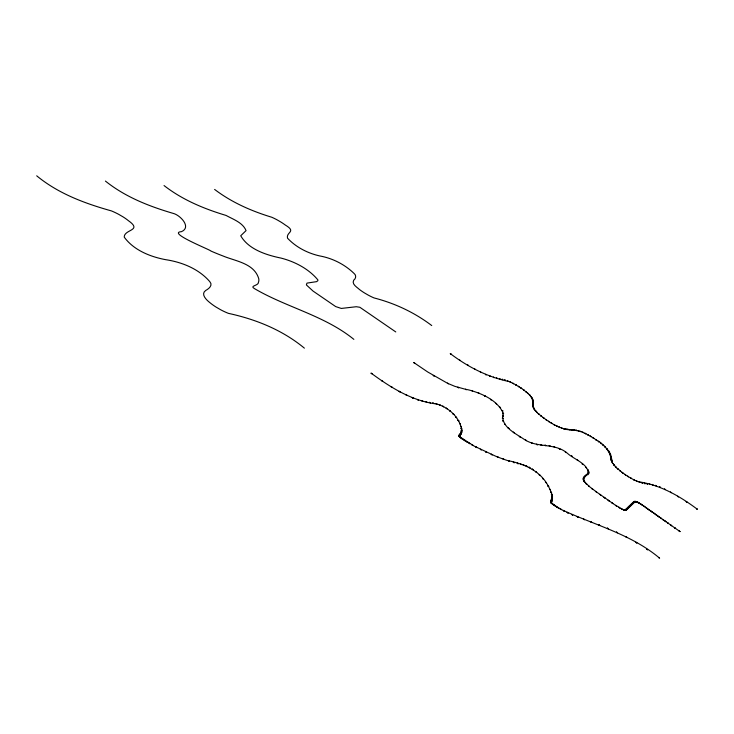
<?xml version="1.0" encoding="UTF-8"?>
<svg xmlns="http://www.w3.org/2000/svg" width="734" height="734" viewBox="0 0 734 734"><rect width="100%" height="100%" fill="white"/><g stroke="black" fill="none" stroke-linecap="round" stroke-linejoin="round"><path stroke-width="1.1" d="M461.98 438.537L459.053 436.335L474.136 446.079L495.349 456.062A92.888 28.241 31.4 0 0 507.433 460.512C523.929 463.75 540.802 470.788 548.656 486.835A70.785 23.46 32.4 0 1 551.399 493.11C554.445 496.285 548.481 502.524 552.931 504.405M371.514 373.441C391.002 387.726 412.37 401.103 436.849 404.021C448.621 407.453 459.713 417.288 461.613 429.785C463.154 432.39 457.86 435.124 460.071 436.886M591.622 522.406L590.732 521.819M590.778 521.672L591.705 522.296M503.992 459.53L503.111 458.989M583.558 519.011L584.484 519.635M584.402 519.736L583.493 519.112M503.157 458.86L504.056 459.429M498.083 457.328L497.202 456.768M577.227 516.598L578.153 517.222M578.089 517.323L577.163 516.699M497.257 456.658L498.157 457.227M572.658 515.121L571.74 514.534M492.11 454.887L491.229 454.328M571.795 514.396L572.722 515.02M417.462 399.452L418.343 399.966M418.27 400.076L417.417 399.571M491.294 454.218L492.193 454.796M568.015 513.094L567.153 512.46M413.058 398.186L412.196 397.672M486.376 452.364L485.541 451.805M567.217 512.36L568.144 512.983M412.26 397.562L413.141 398.076M485.596 451.694L486.495 452.254M564.253 511.231L563.345 510.625M563.409 510.506L564.336 511.13M407.021 395.534L406.159 395.03M481.21 449.905L480.394 449.382M561.226 509.625L551.684 503.258M406.214 394.901L407.095 395.424M480.44 449.236L481.339 449.786M558.831 508.286L557.913 507.662L558.913 508.185M556.987 507.185L556.078 506.579M476.742 447.602L475.871 447.061M555.555 506.286L554.656 505.698M556.143 506.46L557.069 507.084M475.926 446.933L476.825 447.492M554.464 505.533L553.62 504.717L554.537 505.442M554.721 505.561L555.647 506.185M399.195 391.295L400.085 391.818M399.993 391.919L399.14 391.424M472.916 445.529L472.045 444.988M472.109 444.859L473.008 445.41M552.005 503.588L551.564 503.496M552.069 503.68L553.601 504.689M469.751 443.731L468.934 443.208M550.72 502.249L551.555 502.597M550.656 502.386L552.482 503.863M551.408 502.432L550.748 501.983L551.197 502.368M550.83 502.597L551.803 503.12M468.98 443.061L469.879 443.62M550.757 501.102L551.757 501.432M551.867 500.955L551.014 500.359M550.665 501.423L551.583 502.047M550.619 501.707L551.436 502.148L550.995 501.946M551.592 501.817L550.702 501.239M467.329 442.253L466.457 441.712M551.078 500.239L551.996 500.863M552.115 500.349L551.216 499.744M550.904 500.716L551.821 501.34M391.873 387.194L391.02 386.69M465.374 441.051L464.539 440.492M466.521 441.584L467.42 442.134M551.482 498.826L552.399 499.441M551.28 499.634L552.197 500.249M552.307 499.542L551.418 498.936M391.084 386.57L391.965 387.084M463.888 440.079L463.062 439.538M464.604 440.382L465.503 440.932M551.629 497.753L552.546 498.358M552.463 498.459L551.564 497.863M462.741 439.29L461.842 438.648L462.87 439.18M463.126 439.409L464.026 439.969M552.436 497.019L551.592 496.423M461.218 438.115L461.824 438.648M551.656 496.312L552.564 496.918M659.627 558.189L658.71 557.546L659.279 557.647M459.989 436.987L460.411 437.207M460.227 437.308L460.686 437.675M551.408 494.432L552.317 495.037M552.225 495.129L551.344 494.542M459.897 436.611L458.933 436.051L459.979 436.739M458.878 435.739L459.823 436.143M459.218 436.326L459.75 436.482M382.561 381.185L381.698 380.698M459.346 434.84L460.42 435.152M460.677 434.712L459.869 434.216M459.145 435.124L460.034 435.675M459.007 435.363L459.961 435.776M458.952 435.51L459.759 436.024M460.099 435.501L459.273 434.941M458.952 435.849L459.787 436.446M550.757 492.046L551.665 492.652L550.702 492.184M381.753 380.561L382.625 381.065M459.915 434.06L460.805 434.611M461.035 434.143L460.236 433.647M459.603 434.491L460.493 435.042M461.796 432.317L460.943 431.812M460.658 432.711L461.539 433.262M460.273 433.482L461.163 434.033M461.447 433.363L460.594 432.831M550.372 489.853L549.555 489.312M460.998 431.665L461.879 432.216M549.601 489.156L550.5 489.743M461.2 430.262L462.081 430.812M461.952 430.913L461.163 430.427M461.915 429.087L461.071 428.573M647.498 549.803L646.599 549.16L647.581 549.711M461.126 428.436L462.007 428.977M547.858 485.807L548.748 486.394M548.665 486.504L547.793 485.936M461.447 426.793L460.594 426.289M371.89 373.753L371.046 373.248M460.64 426.151L461.521 426.693M371.11 373.138L371.982 373.634M546.316 482.825L545.435 482.275M545.5 482.146L546.38 482.724M459.64 423.417L460.512 423.958L459.576 423.536M636.745 543.004L635.864 542.408M458.823 420.949L457.979 420.454M542.591 478.384L543.472 478.963M543.38 479.063L542.527 478.513M635.919 542.27L636.837 542.912M458.025 420.316L458.888 420.839M456.557 417.646L455.741 417.169M540.031 475.476L539.224 474.926M455.786 417.013L456.64 417.527M539.279 474.806L540.16 475.375M626.753 537.407L625.909 536.793M625.974 536.673L626.891 537.316M453.759 414.361L452.915 413.848M536.591 472.32L535.728 471.751M452.979 413.737L453.823 414.242M535.802 471.65L536.673 472.219M533.132 469.751L532.288 469.2M450.465 411.334L449.703 410.866M532.343 469.081L533.223 469.65M617.331 532.737L616.459 532.159M449.749 410.719L450.593 411.224M529.829 467.797L529.021 467.246M616.514 532.012L617.422 532.645M529.086 467.127L529.957 467.696M446.3 408.15L447.144 408.664M447.061 408.774L446.254 408.297M526.085 465.732L526.957 466.301M526.865 466.402L526.03 465.87M521.333 464.631L520.461 464.081M523.324 464.75L524.195 465.31M524.104 465.411L523.259 464.861M607.431 528.058L608.339 528.7M608.247 528.792L607.367 528.186M442.804 406.131L443.648 406.636M443.565 406.755L442.749 406.26M518.103 463.815L517.241 463.264M520.525 463.961L521.397 464.53M440.152 405.269L439.336 404.773M514.112 462.769L513.314 462.236M517.305 463.145L518.176 463.714M436.858 404.232L436.042 403.755M439.391 404.645L440.235 405.159M513.378 462.099L514.259 462.677M599.568 525.388L598.742 524.81M433.62 403.498L432.803 403.021M436.097 403.608L436.941 404.122M508.634 460.686L509.515 461.264M509.414 461.365L508.561 460.805M598.806 524.654L599.706 525.278M426.72 402.241L425.894 401.746M429.528 402.278L430.381 402.782M430.289 402.902L429.482 402.434M432.858 402.874L433.702 403.388M422.711 401.36L421.931 400.883M425.959 401.617L426.812 402.131M421.995 400.736L422.848 401.25M618.79 507.286L619.652 507.864M619.524 507.956L618.744 507.414M616.441 506.01L615.661 505.469M615.716 505.341L616.569 505.919M612.138 502.937L612.991 503.515M612.862 503.607L612.092 503.074M608.211 500.221L609.055 500.781M608.981 500.891L608.183 500.395M520.094 436.987L519.314 436.51M519.36 436.372L520.177 436.886M604.844 497.982L604.027 497.441M604.082 497.313L604.917 497.872M513.378 432.188L514.185 432.684M514.103 432.803L513.323 432.308M599.871 494.331L600.706 494.89M600.586 494.991L599.816 494.459M596.458 492.037L595.687 491.486M595.751 491.376L596.586 491.936M508.249 427.913L509.047 428.408M508.974 428.518L508.212 428.06M591.907 488.532L592.677 489.193L591.843 488.642M504.552 423.968L505.35 424.454M505.267 424.564L504.524 424.133M588.54 485.871L589.374 486.422M589.246 486.523L588.475 485.972M585.851 483.449L586.686 484M586.594 484.11L585.796 483.568M502.726 420.692L503.524 421.178M503.441 421.298L502.689 420.839M414.6 363.147L413.848 362.706M584.025 481.357L584.86 481.908M584.769 482.009L589.173 486.403L596.347 491.863L614.936 504.9L623.349 509.735L625.9 509.818L634.029 502.084L636.25 501.909M413.903 362.587L414.673 363.027M502.368 418.004L503.157 418.49M503.084 418.6L502.331 418.151M583.181 479.623L584.007 480.164M583.943 480.265L583.117 479.742M583.842 478.834C582.704 478.274 585.337 483.201 583.97 481.476M502.671 415.6L503.46 416.086M584.42 477.632L583.668 477.109M583.145 478.192L583.97 478.733M584.723 475.962L585.539 476.504M585.457 476.595L584.659 476.082M583.723 476.999L584.548 477.54M585.925 475.017L586.741 475.549M586.613 475.65L585.879 475.146M588.787 473.632L588.017 473.136M587.145 474.081L587.952 474.614M587.87 474.714L587.108 474.228M588.062 473.008L588.87 473.54M679.234 530.966L680.069 531.544M577.355 460.025L578.144 460.53L577.319 460.172M675.372 528.397L674.574 527.847M674.619 527.728L675.445 528.296M485.128 396.176L484.394 395.727L485.211 396.066M670.83 525.067L671.656 525.636M671.573 525.727L670.784 525.205M571.557 455.906L572.346 456.41M572.263 456.52L571.52 456.053M478.77 393.094L478.036 392.662M667.701 522.865L668.527 523.434M668.463 523.535L667.646 522.984M478.091 392.525L478.843 392.984M665.077 521.03L665.903 521.59M665.839 521.691L665.013 521.122M471.843 390.451L472.604 390.91M472.476 391.011L471.779 390.561M565.391 452.016L566.171 452.52M566.088 452.621L565.336 452.135M663.545 520.094L662.756 519.553M465.549 389.148L466.31 389.607M466.191 389.717C464.393 389.038 468.191 389.708 469.778 390.194C482.532 393.763 497.487 400.415 503.175 413.068C499.808 426.417 515.424 433.289 524.342 439.455C537.517 448.291 555.097 442.565 567.547 453.401C573.392 459.034 589.494 464.292 588.007 473.916C585.952 474.127 584.062 479.293 583.08 478.293M661.49 518.644L660.692 518.085L661.573 518.553M662.811 519.433L663.628 520.002M457.943 387.24L458.704 387.699M458.622 387.809L457.878 387.35M559.345 448.768L560.125 449.263M559.996 449.364L559.299 448.905M659.572 517.305L658.783 516.773M554.61 447.162L553.858 446.676M657.031 515.369L657.847 515.938M657.719 516.02L656.976 515.507M658.838 516.644L659.655 517.204M541.683 445.455L540.912 444.96M545.793 445.694L545.032 445.208M549.995 446.098L549.216 445.602M553.913 446.556L554.702 447.061M655.297 514.158L656.113 514.717M655.985 514.809L655.233 514.268M447.639 383.176L448.41 383.634M448.318 383.744L447.593 383.313L454.878 386.359L465.512 389.295M536.572 444.244L537.371 444.758M540.976 444.841L541.775 445.354M545.096 445.088L545.876 445.593M537.27 444.859L536.499 444.345M549.28 445.483L550.069 445.988M652.673 512.46L651.884 511.901M653.609 512.974L654.425 513.534M654.361 513.626L653.544 513.066M532.205 443.373L531.434 442.859L532.306 443.272M625.157 509.644L625.992 510.222M624.304 509.717L625.139 510.295M626.487 510.002L625.68 509.442M651.03 511.286L650.214 510.726M623.79 510.102L622.992 509.561M625.918 510.314L625.093 509.772M625.047 510.387L624.23 509.827M651.948 511.8L652.765 512.369M526.278 440.648L525.553 440.152M626.662 508.479L627.497 509.057L626.588 508.57M627.864 508.717L627.047 508.176M649.351 510.121L648.572 509.598M621.267 508.653L622.102 509.24M626.212 508.91L627.047 509.488M625.753 509.332L626.579 509.91M650.287 510.635L651.104 511.194M626.946 509.579L626.148 509.029M622.019 509.332L621.203 508.79M623.056 509.433L623.891 510.011M525.617 440.033L526.416 440.547M628.001 507.185L628.827 507.763M646.966 508.304L647.773 508.846M629.176 507.423L628.368 506.855M627.561 507.616L628.387 508.185M628.689 507.845L627.937 507.313M647.709 508.956L646.92 508.451M627.111 508.047L627.937 508.616M628.24 508.277L627.487 507.726M648.627 509.469L649.434 510.029M629.322 505.909L630.148 506.478M630.506 506.148L629.763 505.487M645.305 507.139L646.113 507.68M628.882 506.332L629.708 506.9M630.056 506.57L629.258 506.02M628.442 506.763L629.267 507.332M646.03 507.79L645.25 507.267M629.616 506.992L628.827 506.46M433.344 375.423L434.115 375.881M434.042 375.992L433.271 375.533M630.634 504.643L631.451 505.194M631.79 504.882L631.001 504.331M642.69 505.478L641.956 504.955M630.203 505.065L631.011 505.616M631.359 505.304L630.589 504.79M643.654 505.974L679.62 531.306M630.928 505.726L630.139 505.194M633.515 503.212L632.736 502.68M640.424 503.763L644.369 506.552L643.608 506.121M631.937 503.386L632.745 503.937M633.084 503.625L632.313 503.12M631.506 503.808L632.313 504.35M641.167 504.405L640.36 503.863M632.68 504.047L631.864 503.496M642.011 504.836L642.819 505.377M631.066 504.221L631.882 504.772M632.222 504.46L631.451 503.955M634.882 502.093L634.112 501.588M637.167 502.157L636.204 501.661L641.167 504.331M633.222 502.148L634.029 502.689M634.405 502.405L633.607 501.882M638.323 502.689L637.534 502.148M638.938 502.808L639.745 503.35M632.791 502.561L633.598 503.102M633.937 502.799L633.158 502.267M632.359 502.974L633.176 503.515M639.681 503.46L638.901 502.955M634.763 501.258L635.571 501.799M635.506 501.267L636.185 501.643L635.387 501.588M636.442 501.515L637.25 502.056M634.167 501.441L634.965 501.983M633.662 501.753L634.47 502.295M635.479 501.909L634.708 501.386M637.598 502.047L638.406 502.579M503.359 416.187L502.616 415.71M502.873 413.178L503.634 413.655M503.552 413.765L502.818 413.325M502.157 410.453L502.909 410.921M502.772 411.022L502.102 410.59M631.304 478.522L630.579 478.063M499.826 407.131L500.579 407.599M500.478 407.7L499.753 407.232M628.359 476.779L627.625 476.293M630.607 477.917L631.359 478.412M588.374 471.623L589.154 472.136M589.017 472.237L588.31 471.751M627.68 476.183L628.432 476.669M496.441 403.865L495.734 403.434M588.402 470.375L587.659 469.888M624.836 474.32L625.588 474.806M625.506 474.916L624.808 474.476M495.789 403.296L496.533 403.755M622.111 472.375L622.863 472.87M622.744 472.971L622.074 472.522M587.723 469.76L588.503 470.265M619.588 470.411L620.34 470.907M585.787 467.246L586.484 467.87M620.221 470.999L619.551 470.558M490.514 399.333L491.248 399.782M491.156 399.902L490.45 399.461M618 469.063L617.276 468.613M615.294 466.714L622.313 472.568A22.46 6.019 33.5 0 0 628.111 476.531L632.185 478.898A21.46 5.762 33.5 0 0 638.204 481.724C660.004 484.752 679.335 495.872 696.878 508.901M582.282 463.952L583.053 464.457M582.961 464.558L582.209 464.053M617.312 468.466L618.065 468.962M615.34 466.595L616.092 467.081M613.734 464.824L614.477 465.31M614.358 465.402L613.697 464.961M612.523 463.209L613.266 463.686M613.193 463.796L615.991 467.191M611.688 461.732L612.431 462.218M612.303 462.31L611.633 461.851M679.968 531.636L679.198 531.113M611.468 459.686L610.743 459.218M611.138 460.374L611.872 460.851M611.807 460.961L611.083 460.493M611.239 458.466L610.541 458.007M610.798 459.099L611.532 459.585M610.44 456.704L611.174 457.181M611.055 457.264L610.394 456.814M610.587 457.888L611.321 458.365M610.284 455.52L611.009 455.988M610.927 456.089L610.257 455.667M500.019 379.111L499.395 378.716M504.717 379.854L505.396 380.258M502.671 379.689L502.084 379.322M505.322 380.368L504.68 379.983M490.367 376.524L489.725 376.147M493.413 377.166L494.101 377.57M494.028 377.68L493.404 377.331M496.597 377.982L497.285 378.386M499.45 378.597L500.129 379.01M497.166 378.487L496.588 378.138M485.486 374.349L486.174 374.762M486.11 374.872L485.449 374.496M489.761 376.001L490.44 376.414M481.064 372.578L480.403 372.184M629.781 505.487L630.589 506.056M480.458 372.055L481.146 372.468M595.714 439.538L596.412 439.978M595.659 439.638C605.376 444.171 611.881 454.924 612.486 463.347M474.549 368.973L475.237 369.376M475.155 369.486L474.513 369.11M593.054 437.767L593.751 438.216M593.696 438.326L593.008 437.895M588.319 435.143L587.65 434.712M590.365 436.106L591.063 436.556M590.989 436.657L590.31 436.235M467.631 364.954L468.32 365.367M468.228 365.468L467.586 365.101M585.108 433.253L585.815 433.702M585.695 433.794L585.071 433.39M587.695 434.592L588.402 435.042M696.538 508.598L697.282 509.102M697.162 509.194L696.511 508.754M567.538 429.28L568.244 429.739M573.401 430.289L572.731 429.858M575.162 430.473L574.483 430.041M576.988 430.757L576.318 430.326M580.383 431.262L581.089 431.711M564.327 429.115L563.666 428.729L575.245 430.372M571.676 430.161L571.015 429.739M578.924 431.188L578.264 430.775M568.162 429.84L567.483 429.408M569.942 430.023L569.29 429.629M581.007 431.812C581.622 431.188 593.577 437.703 596.338 440.088M582.658 432.133L583.356 432.574M583.282 432.675L582.622 432.271M557.244 426.417L556.601 425.995M559.198 427.023L559.904 427.482M559.776 427.573L559.134 427.142M561.538 427.913L562.253 428.372M572.786 429.739L573.493 430.188M574.538 429.922L580.337 431.381M576.364 430.207L577.071 430.656M563.684 428.555L564.4 429.014M571.052 429.61L571.758 430.06M578.3 430.638L579.007 431.087M562.161 428.472L561.492 428.06M569.318 429.473L570.024 429.922M460.19 360.385L459.548 360.018M554.005 424.5L554.721 424.958M554.629 425.059L553.941 424.619M556.666 425.876L557.381 426.326M686.941 502.295L686.226 501.79M551.271 422.94L551.986 423.399M551.895 423.5L551.206 423.059M686.281 501.698L687.024 502.194M548.537 421.252L549.243 421.701M549.105 421.793L548.481 421.38M450.337 353.604L451.015 354.017M450.924 354.118L450.281 353.742M545.839 419.453L546.555 419.912M546.463 420.013L545.775 419.573M677.684 496.267L678.418 496.762M678.335 496.854L677.629 496.377M541.417 416.279L540.774 415.857M543.261 417.6L543.967 418.059M543.83 418.151L543.206 417.738M539.27 414.453C545.775 419.811 554.895 426.243 563.62 428.684M540.848 415.738L541.554 416.196M670.518 492.101L671.252 492.597M671.124 492.679L670.481 492.248M537.38 412.682L536.673 412.224M538.655 413.903L539.371 414.352M665.178 489.596L664.527 489.138M535.792 411.012L535.123 410.59M536.756 412.132L537.462 412.581M660.325 487.413L659.6 486.936M664.573 489.009L665.307 489.514M534.013 408.939L534.71 409.379L533.985 409.104M535.187 410.462L535.884 410.902M641.874 482.715L642.617 483.229M649.315 483.871L650.058 484.376M644.324 483.201L645.067 483.706M646.746 483.522L647.489 484.027M652.214 484.422L652.948 484.926M649.92 484.458L649.26 484M655.6 485.348L656.334 485.853M642.544 483.321L641.819 482.844M644.966 483.789L644.259 483.311M647.388 484.119L646.691 483.651M652.875 485.018L652.15 484.532M656.242 485.945L655.545 485.477M659.664 486.826L660.398 487.321M533.242 407.581L533.93 408.012M533.838 408.122L533.187 407.728M634.213 480.091L633.515 479.641M636.461 480.843L637.204 481.357M637.066 481.431L636.387 480.944M639.25 481.935L639.993 482.44L639.186 482.045M533.187 405.764L532.526 405.351M532.783 406.352L533.48 406.783M533.389 406.893L532.737 406.498M633.57 479.495L634.304 479.981M532.554 404.177L533.242 404.599M533.15 404.709C532.067 409.7 541.6 416.224 538.6 414.031M532.581 405.223L533.269 405.654M533.279 402.691L532.856 404.618L532.508 404.315M532.609 403.159L533.297 403.59M533.159 403.682L532.545 403.269M586.466 467.87L585.732 467.393M532.701 401.14L533.389 401.571M533.297 401.672L532.655 401.278M532.691 402.159L533.37 402.59M532.811 399.452L532.196 399.039M532.59 400.076L533.269 400.498M533.178 400.608L532.526 400.204M531.664 397.69L532.334 398.112M532.251 398.213L531.599 397.81M532.269 398.938L532.939 399.36M531.288 396.837L530.636 396.415L531.379 396.736M450.639 353.861C468.081 367.037 487.706 377.056 509.084 381.561A20.213 5.45 31.6 0 1 514.864 384.332L518.635 386.524A21.185 5.716 31.6 0 1 523.874 390.075L530.031 395.204M529.948 395.305L529.315 394.92M526.26 391.974L525.636 391.589M527.673 393.158L528.342 393.58M528.251 393.672L527.608 393.277M524.021 390.24L523.37 389.827M525.682 391.461L526.351 391.873M521.012 388.002L521.672 388.414M521.58 388.506L520.956 388.13M523.443 389.726L524.113 390.139M518.415 386.313L519.085 386.726M518.947 386.818L518.351 386.433M512.956 383.231L513.616 383.643M513.525 383.735L512.882 383.341M515.718 384.708L516.378 385.13M516.286 385.222L515.653 384.827M610.046 454.309L610.752 454.777M610.651 454.869L609.991 454.438M507.414 380.762L508.075 381.166M507.946 381.258L507.359 380.891M510.176 381.9L510.827 382.304M510.763 382.414L510.13 382.047M609.541 452.236L608.908 451.795M609.633 453.034L610.339 453.511M610.238 453.603L609.559 453.144M608.642 450.777L607.945 450.309M608.981 451.685L609.688 452.153M606.688 448.621L607.385 449.07M607.312 449.18L606.633 448.74M608.027 450.217L608.725 450.685M605 446.896L605.688 447.345L604.963 447.052M602.999 445.088L603.687 445.529M603.596 445.639L602.935 445.208M598.898 441.914L598.238 441.473M600.751 443.226L601.44 443.675M601.366 443.786L600.715 443.391M598.311 441.373L598.999 441.813M553.482 504.909L552.684 504.331M502.166 379.184L502.781 379.579M550.573 502.111L551.647 502.863M461.025 438.134L460.328 437.583M459.08 435.244L459.897 435.923M447.575 383.304L427.674 371.954L414.26 362.862M560.299 509.02C593.448 524.782 630.341 533.728 659.196 557.812M551.023 502.276L551.518 502.662M560.776 509.029L561.29 509.524M459.778 437.125L459.429 436.767M551.5 503.396L550.821 502.652M551.17 501.928L550.592 501.542M164.04 185.555C182.445 199.868 203.942 208.786 226.044 215.429C233.118 219.319 242.917 222.631 246.046 230.623L240.724 235.77C248.477 249.358 266.222 255.028 280.966 258.074C294.802 261.598 308.72 268.846 317.877 279.893L317.868 280.691L316.602 281.645L306.959 283.113L306.372 284.92L313.033 291.059L335.704 306.592L341.31 308.436L356.256 306.729L359.853 307.271L395.773 331.933M431.739 325.557C414.508 312.482 394.901 303.298 374.065 297.94A19.139 4.973 29.1 0 1 368.184 295.086L364.486 292.939A20.029 5.202 29.1 0 1 359.587 289.6C357.174 287.297 351.393 284.205 353.705 280.186C356.073 278.507 356.467 275.241 354.008 273.397C344.659 264.387 332.557 258.267 319.785 255.946C307.72 253.258 296.013 247.266 287.544 238.192C285.902 231.834 296.94 231.99 285.297 225.035A19.534 4.817 27.7 0 0 280.819 222.007L277.369 220.007A18.634 4.588 27.7 0 0 271.736 217.236C251.358 211.025 231.696 202.428 214.622 189.427M353.861 339.365C324.419 315.473 286.508 307.463 254.368 288.554C249.257 285.664 258.625 285.783 258.451 282.324A64.363 18.937 26.4 0 0 258.735 278.645C254.175 263.286 235.761 261.276 223.09 256.01A85.731 23.057 26.6 0 1 210.741 250.973C212.08 250.514 166.379 232.568 181.436 231.678C191.932 227.219 180.096 215.025 173.233 213.401C149.075 206.3 125.321 197.033 105.421 181.069M304.381 348.145C282.379 329.951 255.918 319.336 228.375 313.345A24.552 7.946 26.8 0 1 220.604 309.73L215.906 306.986A25.69 8.313 26.8 0 1 209.942 302.692C206.603 300.123 200.309 294.169 205.703 290.462C208.805 288.838 213.19 285.278 209.786 281.636C198.675 268.763 181.913 262.102 165.398 259.625C150.03 256.68 133.707 250.12 124.248 237.155C124.055 229.173 142.928 230.935 128.432 220.705A25.231 7.441 24.9 0 0 123.101 216.906L118.798 214.401A24.075 7.092 24.9 0 0 111.458 210.915C84.795 203.437 58.408 193.693 36.7 175.811M551.124 502.992L552.096 503.487M459.768 436.271L458.989 435.574M529.407 394.782L532.37 398.727L532.627 402.287M460.236 435.39L459.53 434.601M550.839 500.854L551.684 501.717M565.694 428.995L566.318 429.555L565.694 428.995"/></g></svg>
